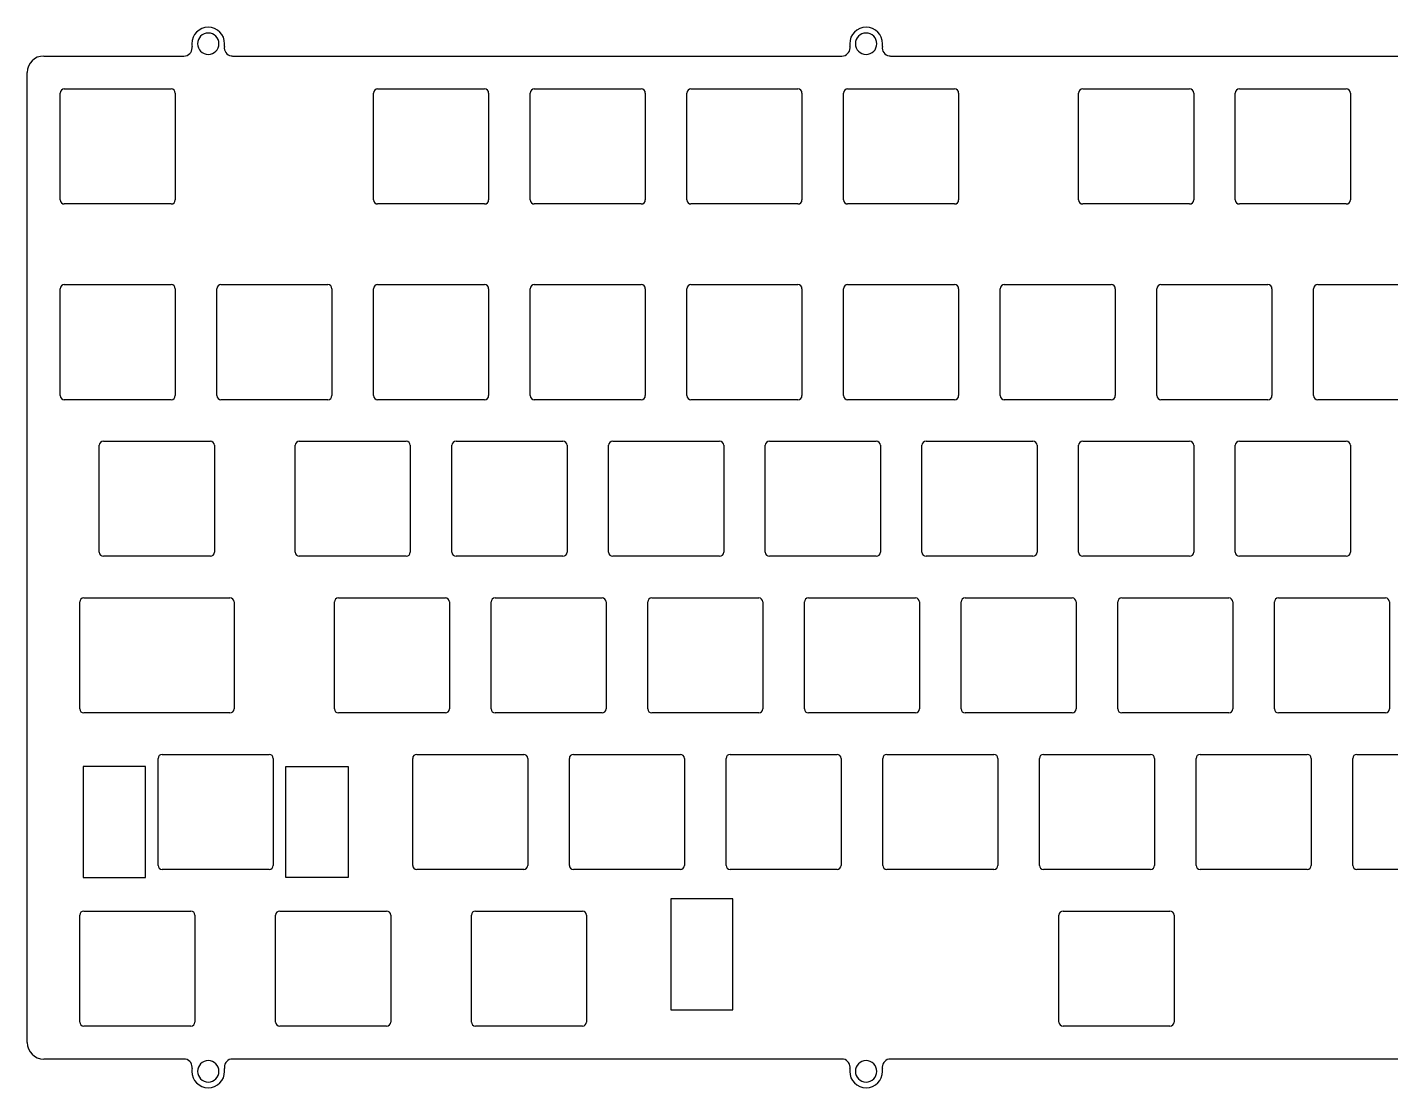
# Model space of a CAD drawing. Header units: millimetres. Extents: x 6669 to 7020, y -6855 to -6726.
# Drawn here: x 6668.9 to 6834.7, y -6854.9 to -6725.9 of the extents above; entities that cross this region are included whole.
import ezdxf

# ---------------------------------------------------------------- set-up
doc = ezdxf.new("R2010")
doc.units = ezdxf.units.MM
doc.layers.get('0').update_dxf_attribs({"linetype": 'CONTINUOUS'})

msp = doc.modelspace()

# ---------------------------------------------------------------- linework, layer by layer
for p, q in [((6670.94, -6729.43), (6687.98, -6729.43)), ((6693.9, -6729.43), (6767.98, -6729.43)), ((6773.9, -6729.43), (6914.6, -6729.43)), ((6668.94, -6849.45), (6668.94, -6731.43)), ((6672.94, -6746.93), (6672.94, -6733.93)), ((6673.44, -6733.43), (6686.44, -6733.43)), ((6686.94, -6733.93), (6686.94, -6746.93)), ((6711.04, -6746.93), (6711.04, -6733.93)), ((6711.54, -6733.43), (6724.54, -6733.43)), ((6725.04, -6733.93), (6725.04, -6746.93)), ((6730.09, -6746.93), (6730.09, -6733.93)), ((6730.59, -6733.43), (6743.59, -6733.43)), ((6744.09, -6733.93), (6744.09, -6746.93)), ((6749.14, -6746.93), (6749.14, -6733.93)), ((6749.64, -6733.43), (6762.64, -6733.43)), ((6763.14, -6733.93), (6763.14, -6746.93)), ((6768.19, -6746.93), (6768.19, -6733.93)), ((6768.69, -6733.43), (6781.69, -6733.43)), ((6782.19, -6733.93), (6782.19, -6746.93)), ((6796.77, -6746.93), (6796.77, -6733.93)), ((6797.27, -6733.43), (6810.27, -6733.43)), ((6810.77, -6733.93), (6810.77, -6746.93)), ((6815.82, -6746.93), (6815.82, -6733.93)), ((6816.32, -6733.43), (6829.32, -6733.43)), ((6829.82, -6733.93), (6829.82, -6746.93)), ((6686.44, -6747.43), (6673.44, -6747.43)), ((6724.54, -6747.43), (6711.54, -6747.43)), ((6743.59, -6747.43), (6730.59, -6747.43)), ((6762.64, -6747.43), (6749.64, -6747.43)), ((6781.69, -6747.43), (6768.69, -6747.43)), ((6810.27, -6747.43), (6797.27, -6747.43)), ((6829.32, -6747.43), (6816.32, -6747.43)), ((6673.44, -6757.24), (6686.44, -6757.24)), ((6673.44, -6757.24), (6686.44, -6757.24)), ((6692.49, -6757.24), (6705.49, -6757.24)), ((6711.54, -6757.24), (6724.54, -6757.24)), ((6730.59, -6757.24), (6743.59, -6757.24)), ((6749.64, -6757.24), (6762.64, -6757.24)), ((6768.69, -6757.24), (6781.69, -6757.24)), ((6787.74, -6757.24), (6800.74, -6757.24)), ((6806.79, -6757.24), (6819.79, -6757.24)), ((6825.85, -6757.24), (6838.85, -6757.24)), ((6672.94, -6770.74), (6672.94, -6757.74)), ((6672.94, -6770.74), (6672.94, -6757.74)), ((6686.94, -6757.74), (6686.94, -6770.74)), ((6686.94, -6757.74), (6686.94, -6770.74)), ((6691.99, -6770.74), (6691.99, -6757.74)), ((6705.99, -6757.74), (6705.99, -6770.74)), ((6711.04, -6770.74), (6711.04, -6757.74)), ((6725.04, -6757.74), (6725.04, -6770.74)), ((6730.09, -6770.74), (6730.09, -6757.74)), ((6744.09, -6757.74), (6744.09, -6770.74)), ((6749.14, -6770.74), (6749.14, -6757.74)), ((6763.14, -6757.74), (6763.14, -6770.74)), ((6768.19, -6770.74), (6768.19, -6757.74)), ((6782.19, -6757.74), (6782.19, -6770.74)), ((6787.24, -6770.74), (6787.24, -6757.74)), ((6801.24, -6757.74), (6801.24, -6770.74)), ((6806.29, -6770.74), (6806.29, -6757.74)), ((6820.29, -6757.74), (6820.29, -6770.74)), ((6825.35, -6770.74), (6825.35, -6757.74)), ((6686.44, -6771.24), (6673.44, -6771.24)), ((6686.44, -6771.24), (6673.44, -6771.24)), ((6705.49, -6771.24), (6692.49, -6771.24)), ((6724.54, -6771.24), (6711.54, -6771.24)), ((6743.59, -6771.24), (6730.59, -6771.24)), ((6762.64, -6771.24), (6749.64, -6771.24)), ((6781.69, -6771.24), (6768.69, -6771.24)), ((6800.74, -6771.24), (6787.74, -6771.24)), ((6819.79, -6771.24), (6806.79, -6771.24)), ((6838.85, -6771.24), (6825.85, -6771.24)), ((6677.7, -6789.79), (6677.7, -6776.79)), ((6678.2, -6776.29), (6691.2, -6776.29)), ((6691.7, -6776.79), (6691.7, -6789.79)), ((6701.51, -6789.79), (6701.51, -6776.79)), ((6702.01, -6776.29), (6715.01, -6776.29)), ((6715.51, -6776.79), (6715.51, -6789.79)), ((6720.57, -6789.79), (6720.57, -6776.79)), ((6721.07, -6776.29), (6734.07, -6776.29)), ((6734.57, -6776.79), (6734.57, -6789.79)), ((6739.62, -6789.79), (6739.62, -6776.79)), ((6740.12, -6776.29), (6753.12, -6776.29)), ((6753.62, -6776.79), (6753.62, -6789.79)), ((6758.67, -6789.79), (6758.67, -6776.79)), ((6759.17, -6776.29), (6772.17, -6776.29)), ((6772.67, -6776.79), (6772.67, -6789.79)), ((6777.72, -6789.79), (6777.72, -6776.79)), ((6778.22, -6776.29), (6791.22, -6776.29)), ((6791.72, -6776.79), (6791.72, -6789.79)), ((6796.77, -6789.79), (6796.77, -6776.79)), ((6797.27, -6776.29), (6810.27, -6776.29)), ((6810.77, -6776.79), (6810.77, -6789.79)), ((6815.82, -6789.79), (6815.82, -6776.79)), ((6816.32, -6776.29), (6829.32, -6776.29)), ((6829.82, -6776.79), (6829.82, -6789.79)), ((6691.2, -6790.29), (6678.2, -6790.29)), ((6715.01, -6790.29), (6702.01, -6790.29)), ((6734.07, -6790.29), (6721.07, -6790.29)), ((6753.12, -6790.29), (6740.12, -6790.29)), ((6772.17, -6790.29), (6759.17, -6790.29)), ((6791.22, -6790.29), (6778.22, -6790.29)), ((6810.27, -6790.29), (6797.27, -6790.29)), ((6829.32, -6790.29), (6816.32, -6790.29)), ((6675.82, -6795.34), (6693.58, -6795.34)), ((6706.78, -6795.34), (6719.78, -6795.34)), ((6725.83, -6795.34), (6738.83, -6795.34)), ((6744.88, -6795.34), (6757.88, -6795.34)), ((6763.93, -6795.34), (6776.93, -6795.34)), ((6782.98, -6795.34), (6795.98, -6795.34)), ((6802.03, -6795.34), (6815.03, -6795.34)), ((6821.08, -6795.34), (6834.08, -6795.34)), ((6675.32, -6808.84), (6675.32, -6795.84)), ((6694.08, -6795.84), (6694.08, -6808.84)), ((6706.28, -6808.84), (6706.28, -6795.84)), ((6720.28, -6795.84), (6720.28, -6808.84)), ((6725.33, -6808.84), (6725.33, -6795.84)), ((6739.33, -6795.84), (6739.33, -6808.84)), ((6744.38, -6808.84), (6744.38, -6795.84)), ((6758.38, -6795.84), (6758.38, -6808.84)), ((6763.43, -6808.84), (6763.43, -6795.84)), ((6777.43, -6795.84), (6777.43, -6808.84)), ((6782.48, -6808.84), (6782.48, -6795.84)), ((6796.48, -6795.84), (6796.48, -6808.84)), ((6801.53, -6808.84), (6801.53, -6795.84)), ((6815.53, -6795.84), (6815.53, -6808.84)), ((6820.58, -6808.84), (6820.58, -6795.84)), ((6834.58, -6795.84), (6834.58, -6808.84)), ((6693.58, -6809.34), (6675.82, -6809.34)), ((6719.78, -6809.34), (6706.78, -6809.34)), ((6738.83, -6809.34), (6725.83, -6809.34)), ((6757.88, -6809.34), (6744.88, -6809.34)), ((6776.93, -6809.34), (6763.93, -6809.34)), ((6795.98, -6809.34), (6782.98, -6809.34)), ((6815.03, -6809.34), (6802.03, -6809.34)), ((6834.08, -6809.34), (6821.08, -6809.34)), ((6684.85, -6827.89), (6684.85, -6814.89)), ((6685.35, -6814.39), (6698.35, -6814.39)), ((6698.85, -6814.89), (6698.85, -6827.89)), ((6715.8, -6827.89), (6715.8, -6814.89)), ((6716.3, -6814.39), (6729.3, -6814.39)), ((6729.8, -6814.89), (6729.8, -6827.89)), ((6734.85, -6827.89), (6734.85, -6814.89)), ((6735.35, -6814.39), (6748.35, -6814.39)), ((6748.85, -6814.89), (6748.85, -6827.89)), ((6753.9, -6827.89), (6753.9, -6814.89)), ((6754.4, -6814.39), (6767.4, -6814.39)), ((6767.9, -6814.89), (6767.9, -6827.89)), ((6772.96, -6827.89), (6772.96, -6814.89)), ((6773.46, -6814.39), (6786.46, -6814.39)), ((6786.96, -6814.89), (6786.96, -6827.89)), ((6792.01, -6827.89), (6792.01, -6814.89)), ((6792.51, -6814.39), (6805.51, -6814.39)), ((6806.01, -6814.89), (6806.01, -6827.89)), ((6811.06, -6827.89), (6811.06, -6814.89)), ((6811.56, -6814.39), (6824.56, -6814.39)), ((6825.06, -6814.89), (6825.06, -6827.89)), ((6830.11, -6827.89), (6830.11, -6814.89)), ((6830.61, -6814.39), (6843.61, -6814.39)), ((6698.35, -6828.39), (6685.35, -6828.39)), ((6729.3, -6828.39), (6716.3, -6828.39)), ((6748.35, -6828.39), (6735.35, -6828.39)), ((6767.4, -6828.39), (6754.4, -6828.39)), ((6786.46, -6828.39), (6773.46, -6828.39)), ((6805.51, -6828.39), (6792.51, -6828.39)), ((6824.56, -6828.39), (6811.56, -6828.39)), ((6843.61, -6828.39), (6830.61, -6828.39)), ((6675.82, -6833.45), (6688.82, -6833.45)), ((6675.82, -6833.45), (6688.82, -6833.45)), ((6699.63, -6833.45), (6712.63, -6833.45)), ((6699.63, -6833.45), (6712.63, -6833.45)), ((6723.44, -6833.45), (6736.44, -6833.45)), ((6723.44, -6833.45), (6736.44, -6833.45)), ((6794.88, -6833.45), (6807.88, -6833.45)), ((6794.88, -6833.45), (6807.88, -6833.45)), ((6675.32, -6846.95), (6675.32, -6833.95)), ((6675.32, -6846.95), (6675.32, -6833.95)), ((6689.32, -6833.95), (6689.32, -6846.95)), ((6689.32, -6833.95), (6689.32, -6846.95)), ((6699.13, -6846.95), (6699.13, -6833.95)), ((6699.13, -6846.95), (6699.13, -6833.95)), ((6713.13, -6833.95), (6713.13, -6846.95)), ((6713.13, -6833.95), (6713.13, -6846.95)), ((6722.94, -6846.95), (6722.94, -6833.95)), ((6722.94, -6846.95), (6722.94, -6833.95)), ((6736.94, -6833.95), (6736.94, -6846.95)), ((6736.94, -6833.95), (6736.94, -6846.95)), ((6794.38, -6846.95), (6794.38, -6833.95)), ((6794.38, -6846.95), (6794.38, -6833.95)), ((6808.38, -6833.95), (6808.38, -6846.95)), ((6808.38, -6833.95), (6808.38, -6846.95)), ((6688.82, -6847.45), (6675.82, -6847.45)), ((6688.82, -6847.45), (6675.82, -6847.45)), ((6712.63, -6847.45), (6699.63, -6847.45)), ((6712.63, -6847.45), (6699.63, -6847.45)), ((6736.44, -6847.45), (6723.44, -6847.45)), ((6736.44, -6847.45), (6723.44, -6847.45)), ((6807.88, -6847.45), (6794.88, -6847.45)), ((6807.88, -6847.45), (6794.88, -6847.45)), ((6687.98, -6851.45), (6670.94, -6851.45)), ((6767.98, -6851.45), (6693.9, -6851.45)), ((6914.6, -6851.45), (6773.9, -6851.45))]:
    msp.add_line(p, q)
for points in [[(6683.32, -6815.86), (6675.75, -6815.86), (6675.75, -6829.36), (6683.32, -6829.36)], [(6700.37, -6815.86), (6707.95, -6815.86), (6707.95, -6829.36), (6700.37, -6829.36)], [(6754.75, -6831.98), (6747.18, -6831.98), (6747.18, -6845.48), (6754.75, -6845.48)]]:
    msp.add_lwpolyline(points, close=True)
for points in [[(6692.94, -6727.93), (6692.94, -6726.82), (6692.04, -6725.93), (6690.94, -6725.93), (6689.83, -6725.93), (6688.94, -6726.82), (6688.94, -6727.93)], [(6772.94, -6727.93), (6772.94, -6726.82), (6772.05, -6725.93), (6770.94, -6725.93), (6769.84, -6725.93), (6768.94, -6726.82), (6768.94, -6727.93)], [(6692.24, -6727.93), (6692.24, -6727.21), (6691.66, -6726.63), (6690.94, -6726.63), (6690.22, -6726.63), (6689.64, -6727.21), (6689.64, -6727.93)], [(6772.24, -6727.93), (6772.24, -6727.21), (6771.66, -6726.63), (6770.94, -6726.63), (6770.22, -6726.63), (6769.64, -6727.21), (6769.64, -6727.93)], [(6689.64, -6727.93), (6689.64, -6728.65), (6690.22, -6729.23), (6690.94, -6729.23), (6691.66, -6729.23), (6692.24, -6728.65), (6692.24, -6727.93)], [(6692.91, -6728.26), (6692.82, -6728.81), (6693.19, -6729.32), (6693.73, -6729.41), (6693.79, -6729.42), (6693.84, -6729.43), (6693.9, -6729.43)], [(6769.64, -6727.93), (6769.64, -6728.65), (6770.22, -6729.23), (6770.94, -6729.23), (6771.66, -6729.23), (6772.24, -6728.65), (6772.24, -6727.93)], [(6772.91, -6728.26), (6772.82, -6728.81), (6773.19, -6729.32), (6773.73, -6729.41), (6773.79, -6729.42), (6773.85, -6729.43), (6773.9, -6729.43)], [(6692.24, -6852.95), (6692.24, -6852.23), (6691.66, -6851.65), (6690.94, -6851.65), (6690.22, -6851.65), (6689.64, -6852.23), (6689.64, -6852.95)], [(6693.9, -6851.45), (6693.34, -6851.45), (6692.9, -6851.89), (6692.9, -6852.45), (6692.9, -6852.5), (6692.9, -6852.56), (6692.91, -6852.61)], [(6772.24, -6852.95), (6772.24, -6852.23), (6771.66, -6851.65), (6770.94, -6851.65), (6770.22, -6851.65), (6769.64, -6852.23), (6769.64, -6852.95)], [(6773.9, -6851.45), (6773.35, -6851.45), (6772.9, -6851.89), (6772.9, -6852.45), (6772.9, -6852.5), (6772.91, -6852.56), (6772.91, -6852.61)], [(6688.94, -6852.95), (6688.94, -6854.05), (6689.83, -6854.95), (6690.94, -6854.95), (6692.04, -6854.95), (6692.94, -6854.05), (6692.94, -6852.95)], [(6689.64, -6852.95), (6689.64, -6853.66), (6690.22, -6854.25), (6690.94, -6854.25), (6691.66, -6854.25), (6692.24, -6853.66), (6692.24, -6852.95)], [(6768.94, -6852.95), (6768.94, -6854.05), (6769.84, -6854.95), (6770.94, -6854.95), (6772.05, -6854.95), (6772.94, -6854.05), (6772.94, -6852.95)], [(6769.64, -6852.95), (6769.64, -6853.66), (6770.22, -6854.25), (6770.94, -6854.25), (6771.66, -6854.25), (6772.24, -6853.66), (6772.24, -6852.95)]]:
    msp.add_open_spline(points, degree=3, knots=[0, 0, 0, 0, 1, 1, 1, 2, 2, 2, 2])
for points in [[(6687.98, -6729.43), (6688.53, -6729.43), (6688.98, -6728.98), (6688.98, -6728.43)], [(6688.94, -6727.93), (6688.94, -6728.04), (6688.95, -6728.15), (6688.97, -6728.26)], [(6688.98, -6728.43), (6688.98, -6728.37), (6688.98, -6728.32), (6688.97, -6728.26)], [(6692.91, -6728.26), (6692.93, -6728.15), (6692.94, -6728.04), (6692.94, -6727.93)], [(6767.98, -6729.43), (6768.54, -6729.43), (6768.98, -6728.98), (6768.98, -6728.43)], [(6768.94, -6727.93), (6768.94, -6728.04), (6768.95, -6728.15), (6768.97, -6728.26)], [(6768.98, -6728.43), (6768.98, -6728.37), (6768.98, -6728.32), (6768.97, -6728.26)], [(6772.91, -6728.26), (6772.93, -6728.15), (6772.94, -6728.04), (6772.94, -6727.93)], [(6670.94, -6729.43), (6669.83, -6729.43), (6668.94, -6730.32), (6668.94, -6731.43)], [(6673.44, -6733.43), (6673.16, -6733.43), (6672.94, -6733.65), (6672.94, -6733.93)], [(6686.94, -6733.93), (6686.94, -6733.65), (6686.71, -6733.43), (6686.44, -6733.43)], [(6711.54, -6733.43), (6711.26, -6733.43), (6711.04, -6733.65), (6711.04, -6733.93)], [(6725.04, -6733.93), (6725.04, -6733.65), (6724.82, -6733.43), (6724.54, -6733.43)], [(6730.59, -6733.43), (6730.31, -6733.43), (6730.09, -6733.65), (6730.09, -6733.93)], [(6744.09, -6733.93), (6744.09, -6733.65), (6743.87, -6733.43), (6743.59, -6733.43)], [(6749.64, -6733.43), (6749.37, -6733.43), (6749.14, -6733.65), (6749.14, -6733.93)], [(6763.14, -6733.93), (6763.14, -6733.65), (6762.92, -6733.43), (6762.64, -6733.43)], [(6768.69, -6733.43), (6768.42, -6733.43), (6768.19, -6733.65), (6768.19, -6733.93)], [(6782.19, -6733.93), (6782.19, -6733.65), (6781.97, -6733.43), (6781.69, -6733.43)], [(6797.27, -6733.43), (6796.99, -6733.43), (6796.77, -6733.65), (6796.77, -6733.93)], [(6810.77, -6733.93), (6810.77, -6733.65), (6810.55, -6733.43), (6810.27, -6733.43)], [(6816.32, -6733.43), (6816.04, -6733.43), (6815.82, -6733.65), (6815.82, -6733.93)], [(6829.82, -6733.93), (6829.82, -6733.65), (6829.6, -6733.43), (6829.32, -6733.43)], [(6672.94, -6746.93), (6672.94, -6747.2), (6673.16, -6747.43), (6673.44, -6747.43)], [(6686.44, -6747.43), (6686.71, -6747.43), (6686.94, -6747.2), (6686.94, -6746.93)], [(6711.04, -6746.93), (6711.04, -6747.2), (6711.26, -6747.43), (6711.54, -6747.43)], [(6724.54, -6747.43), (6724.82, -6747.43), (6725.04, -6747.2), (6725.04, -6746.93)], [(6730.09, -6746.93), (6730.09, -6747.2), (6730.31, -6747.43), (6730.59, -6747.43)], [(6743.59, -6747.43), (6743.87, -6747.43), (6744.09, -6747.2), (6744.09, -6746.93)], [(6749.14, -6746.93), (6749.14, -6747.2), (6749.37, -6747.43), (6749.64, -6747.43)], [(6762.64, -6747.43), (6762.92, -6747.43), (6763.14, -6747.2), (6763.14, -6746.93)], [(6768.19, -6746.93), (6768.19, -6747.2), (6768.42, -6747.43), (6768.69, -6747.43)], [(6781.69, -6747.43), (6781.97, -6747.43), (6782.19, -6747.2), (6782.19, -6746.93)], [(6796.77, -6746.93), (6796.77, -6747.2), (6796.99, -6747.43), (6797.27, -6747.43)], [(6810.27, -6747.43), (6810.55, -6747.43), (6810.77, -6747.2), (6810.77, -6746.93)], [(6815.82, -6746.93), (6815.82, -6747.2), (6816.04, -6747.43), (6816.32, -6747.43)], [(6829.32, -6747.43), (6829.6, -6747.43), (6829.82, -6747.2), (6829.82, -6746.93)], [(6673.44, -6757.24), (6673.16, -6757.24), (6672.94, -6757.47), (6672.94, -6757.74)], [(6673.44, -6757.24), (6673.16, -6757.24), (6672.94, -6757.47), (6672.94, -6757.74)], [(6686.94, -6757.74), (6686.94, -6757.47), (6686.71, -6757.24), (6686.44, -6757.24)], [(6686.94, -6757.74), (6686.94, -6757.47), (6686.71, -6757.24), (6686.44, -6757.24)], [(6692.49, -6757.24), (6692.21, -6757.24), (6691.99, -6757.47), (6691.99, -6757.74)], [(6705.99, -6757.74), (6705.99, -6757.47), (6705.76, -6757.24), (6705.49, -6757.24)], [(6711.54, -6757.24), (6711.26, -6757.24), (6711.04, -6757.47), (6711.04, -6757.74)], [(6725.04, -6757.74), (6725.04, -6757.47), (6724.82, -6757.24), (6724.54, -6757.24)], [(6730.59, -6757.24), (6730.31, -6757.24), (6730.09, -6757.47), (6730.09, -6757.74)], [(6744.09, -6757.74), (6744.09, -6757.47), (6743.87, -6757.24), (6743.59, -6757.24)], [(6749.64, -6757.24), (6749.37, -6757.24), (6749.14, -6757.47), (6749.14, -6757.74)], [(6763.14, -6757.74), (6763.14, -6757.47), (6762.92, -6757.24), (6762.64, -6757.24)], [(6768.69, -6757.24), (6768.42, -6757.24), (6768.19, -6757.47), (6768.19, -6757.74)], [(6782.19, -6757.74), (6782.19, -6757.47), (6781.97, -6757.24), (6781.69, -6757.24)], [(6787.74, -6757.24), (6787.47, -6757.24), (6787.24, -6757.47), (6787.24, -6757.74)], [(6801.24, -6757.74), (6801.24, -6757.47), (6801.02, -6757.24), (6800.74, -6757.24)], [(6806.79, -6757.24), (6806.52, -6757.24), (6806.29, -6757.47), (6806.29, -6757.74)], [(6820.29, -6757.74), (6820.29, -6757.47), (6820.07, -6757.24), (6819.79, -6757.24)], [(6825.85, -6757.24), (6825.57, -6757.24), (6825.35, -6757.47), (6825.35, -6757.74)], [(6672.94, -6770.74), (6672.94, -6771.02), (6673.16, -6771.24), (6673.44, -6771.24)], [(6672.94, -6770.74), (6672.94, -6771.02), (6673.16, -6771.24), (6673.44, -6771.24)], [(6686.44, -6771.24), (6686.71, -6771.24), (6686.94, -6771.02), (6686.94, -6770.74)], [(6686.44, -6771.24), (6686.71, -6771.24), (6686.94, -6771.02), (6686.94, -6770.74)], [(6691.99, -6770.74), (6691.99, -6771.02), (6692.21, -6771.24), (6692.49, -6771.24)], [(6705.49, -6771.24), (6705.76, -6771.24), (6705.99, -6771.02), (6705.99, -6770.74)], [(6711.04, -6770.74), (6711.04, -6771.02), (6711.26, -6771.24), (6711.54, -6771.24)], [(6724.54, -6771.24), (6724.82, -6771.24), (6725.04, -6771.02), (6725.04, -6770.74)], [(6730.09, -6770.74), (6730.09, -6771.02), (6730.31, -6771.24), (6730.59, -6771.24)], [(6743.59, -6771.24), (6743.87, -6771.24), (6744.09, -6771.02), (6744.09, -6770.74)], [(6749.14, -6770.74), (6749.14, -6771.02), (6749.37, -6771.24), (6749.64, -6771.24)], [(6762.64, -6771.24), (6762.92, -6771.24), (6763.14, -6771.02), (6763.14, -6770.74)], [(6768.19, -6770.74), (6768.19, -6771.02), (6768.42, -6771.24), (6768.69, -6771.24)], [(6781.69, -6771.24), (6781.97, -6771.24), (6782.19, -6771.02), (6782.19, -6770.74)], [(6787.24, -6770.74), (6787.24, -6771.02), (6787.47, -6771.24), (6787.74, -6771.24)], [(6800.74, -6771.24), (6801.02, -6771.24), (6801.24, -6771.02), (6801.24, -6770.74)], [(6806.29, -6770.74), (6806.29, -6771.02), (6806.52, -6771.24), (6806.79, -6771.24)], [(6819.79, -6771.24), (6820.07, -6771.24), (6820.29, -6771.02), (6820.29, -6770.74)], [(6825.35, -6770.74), (6825.35, -6771.02), (6825.57, -6771.24), (6825.85, -6771.24)], [(6678.2, -6776.29), (6677.92, -6776.29), (6677.7, -6776.52), (6677.7, -6776.79)], [(6691.7, -6776.79), (6691.7, -6776.52), (6691.48, -6776.29), (6691.2, -6776.29)], [(6702.01, -6776.29), (6701.74, -6776.29), (6701.51, -6776.52), (6701.51, -6776.79)], [(6715.51, -6776.79), (6715.51, -6776.52), (6715.29, -6776.29), (6715.01, -6776.29)], [(6721.07, -6776.29), (6720.79, -6776.29), (6720.57, -6776.52), (6720.57, -6776.79)], [(6734.57, -6776.79), (6734.57, -6776.52), (6734.34, -6776.29), (6734.07, -6776.29)], [(6740.12, -6776.29), (6739.84, -6776.29), (6739.62, -6776.52), (6739.62, -6776.79)], [(6753.62, -6776.79), (6753.62, -6776.52), (6753.39, -6776.29), (6753.12, -6776.29)], [(6759.17, -6776.29), (6758.89, -6776.29), (6758.67, -6776.52), (6758.67, -6776.79)], [(6772.67, -6776.79), (6772.67, -6776.52), (6772.44, -6776.29), (6772.17, -6776.29)], [(6778.22, -6776.29), (6777.94, -6776.29), (6777.72, -6776.52), (6777.72, -6776.79)], [(6791.72, -6776.79), (6791.72, -6776.52), (6791.49, -6776.29), (6791.22, -6776.29)], [(6797.27, -6776.29), (6796.99, -6776.29), (6796.77, -6776.52), (6796.77, -6776.79)], [(6810.77, -6776.79), (6810.77, -6776.52), (6810.55, -6776.29), (6810.27, -6776.29)], [(6816.32, -6776.29), (6816.04, -6776.29), (6815.82, -6776.52), (6815.82, -6776.79)], [(6829.82, -6776.79), (6829.82, -6776.52), (6829.6, -6776.29), (6829.32, -6776.29)], [(6677.7, -6789.79), (6677.7, -6790.07), (6677.92, -6790.29), (6678.2, -6790.29)], [(6691.2, -6790.29), (6691.48, -6790.29), (6691.7, -6790.07), (6691.7, -6789.79)], [(6701.51, -6789.79), (6701.51, -6790.07), (6701.74, -6790.29), (6702.01, -6790.29)], [(6715.01, -6790.29), (6715.29, -6790.29), (6715.51, -6790.07), (6715.51, -6789.79)], [(6720.57, -6789.79), (6720.57, -6790.07), (6720.79, -6790.29), (6721.07, -6790.29)], [(6734.07, -6790.29), (6734.34, -6790.29), (6734.57, -6790.07), (6734.57, -6789.79)], [(6739.62, -6789.79), (6739.62, -6790.07), (6739.84, -6790.29), (6740.12, -6790.29)], [(6753.12, -6790.29), (6753.39, -6790.29), (6753.62, -6790.07), (6753.62, -6789.79)], [(6758.67, -6789.79), (6758.67, -6790.07), (6758.89, -6790.29), (6759.17, -6790.29)], [(6772.17, -6790.29), (6772.44, -6790.29), (6772.67, -6790.07), (6772.67, -6789.79)], [(6777.72, -6789.79), (6777.72, -6790.07), (6777.94, -6790.29), (6778.22, -6790.29)], [(6791.22, -6790.29), (6791.49, -6790.29), (6791.72, -6790.07), (6791.72, -6789.79)], [(6796.77, -6789.79), (6796.77, -6790.07), (6796.99, -6790.29), (6797.27, -6790.29)], [(6810.27, -6790.29), (6810.55, -6790.29), (6810.77, -6790.07), (6810.77, -6789.79)], [(6815.82, -6789.79), (6815.82, -6790.07), (6816.04, -6790.29), (6816.32, -6790.29)], [(6829.32, -6790.29), (6829.6, -6790.29), (6829.82, -6790.07), (6829.82, -6789.79)], [(6675.82, -6795.34), (6675.54, -6795.34), (6675.32, -6795.57), (6675.32, -6795.84)], [(6694.08, -6795.84), (6694.08, -6795.57), (6693.86, -6795.34), (6693.58, -6795.34)], [(6706.78, -6795.34), (6706.5, -6795.34), (6706.28, -6795.57), (6706.28, -6795.84)], [(6720.28, -6795.84), (6720.28, -6795.57), (6720.05, -6795.34), (6719.78, -6795.34)], [(6725.83, -6795.34), (6725.55, -6795.34), (6725.33, -6795.57), (6725.33, -6795.84)], [(6739.33, -6795.84), (6739.33, -6795.57), (6739.1, -6795.34), (6738.83, -6795.34)], [(6744.88, -6795.34), (6744.6, -6795.34), (6744.38, -6795.57), (6744.38, -6795.84)], [(6758.38, -6795.84), (6758.38, -6795.57), (6758.16, -6795.34), (6757.88, -6795.34)], [(6763.93, -6795.34), (6763.65, -6795.34), (6763.43, -6795.57), (6763.43, -6795.84)], [(6777.43, -6795.84), (6777.43, -6795.57), (6777.21, -6795.34), (6776.93, -6795.34)], [(6782.98, -6795.34), (6782.7, -6795.34), (6782.48, -6795.57), (6782.48, -6795.84)], [(6796.48, -6795.84), (6796.48, -6795.57), (6796.26, -6795.34), (6795.98, -6795.34)], [(6802.03, -6795.34), (6801.76, -6795.34), (6801.53, -6795.57), (6801.53, -6795.84)], [(6815.53, -6795.84), (6815.53, -6795.57), (6815.31, -6795.34), (6815.03, -6795.34)], [(6821.08, -6795.34), (6820.81, -6795.34), (6820.58, -6795.57), (6820.58, -6795.84)], [(6834.58, -6795.84), (6834.58, -6795.57), (6834.36, -6795.34), (6834.08, -6795.34)], [(6675.32, -6808.84), (6675.32, -6809.12), (6675.54, -6809.34), (6675.82, -6809.34)], [(6693.58, -6809.34), (6693.86, -6809.34), (6694.08, -6809.12), (6694.08, -6808.84)], [(6706.28, -6808.84), (6706.28, -6809.12), (6706.5, -6809.34), (6706.78, -6809.34)], [(6719.78, -6809.34), (6720.05, -6809.34), (6720.28, -6809.12), (6720.28, -6808.84)], [(6725.33, -6808.84), (6725.33, -6809.12), (6725.55, -6809.34), (6725.83, -6809.34)], [(6738.83, -6809.34), (6739.1, -6809.34), (6739.33, -6809.12), (6739.33, -6808.84)], [(6744.38, -6808.84), (6744.38, -6809.12), (6744.6, -6809.34), (6744.88, -6809.34)], [(6757.88, -6809.34), (6758.16, -6809.34), (6758.38, -6809.12), (6758.38, -6808.84)], [(6763.43, -6808.84), (6763.43, -6809.12), (6763.65, -6809.34), (6763.93, -6809.34)], [(6776.93, -6809.34), (6777.21, -6809.34), (6777.43, -6809.12), (6777.43, -6808.84)], [(6782.48, -6808.84), (6782.48, -6809.12), (6782.7, -6809.34), (6782.98, -6809.34)], [(6795.98, -6809.34), (6796.26, -6809.34), (6796.48, -6809.12), (6796.48, -6808.84)], [(6801.53, -6808.84), (6801.53, -6809.12), (6801.76, -6809.34), (6802.03, -6809.34)], [(6815.03, -6809.34), (6815.31, -6809.34), (6815.53, -6809.12), (6815.53, -6808.84)], [(6820.58, -6808.84), (6820.58, -6809.12), (6820.81, -6809.34), (6821.08, -6809.34)], [(6834.08, -6809.34), (6834.36, -6809.34), (6834.58, -6809.12), (6834.58, -6808.84)], [(6685.35, -6814.39), (6685.07, -6814.39), (6684.85, -6814.62), (6684.85, -6814.89)], [(6698.85, -6814.89), (6698.85, -6814.62), (6698.62, -6814.39), (6698.35, -6814.39)], [(6716.3, -6814.39), (6716.03, -6814.39), (6715.8, -6814.62), (6715.8, -6814.89)], [(6729.8, -6814.89), (6729.8, -6814.62), (6729.58, -6814.39), (6729.3, -6814.39)], [(6735.35, -6814.39), (6735.08, -6814.39), (6734.85, -6814.62), (6734.85, -6814.89)], [(6748.85, -6814.89), (6748.85, -6814.62), (6748.63, -6814.39), (6748.35, -6814.39)], [(6754.4, -6814.39), (6754.13, -6814.39), (6753.9, -6814.62), (6753.9, -6814.89)], [(6767.9, -6814.89), (6767.9, -6814.62), (6767.68, -6814.39), (6767.4, -6814.39)], [(6773.46, -6814.39), (6773.18, -6814.39), (6772.96, -6814.62), (6772.96, -6814.89)], [(6786.96, -6814.89), (6786.96, -6814.62), (6786.73, -6814.39), (6786.46, -6814.39)], [(6792.51, -6814.39), (6792.23, -6814.39), (6792.01, -6814.62), (6792.01, -6814.89)], [(6806.01, -6814.89), (6806.01, -6814.62), (6805.78, -6814.39), (6805.51, -6814.39)], [(6811.56, -6814.39), (6811.28, -6814.39), (6811.06, -6814.62), (6811.06, -6814.89)], [(6825.06, -6814.89), (6825.06, -6814.62), (6824.83, -6814.39), (6824.56, -6814.39)], [(6830.61, -6814.39), (6830.33, -6814.39), (6830.11, -6814.62), (6830.11, -6814.89)], [(6684.85, -6827.89), (6684.85, -6828.17), (6685.07, -6828.39), (6685.35, -6828.39)], [(6698.35, -6828.39), (6698.62, -6828.39), (6698.85, -6828.17), (6698.85, -6827.89)], [(6715.8, -6827.89), (6715.8, -6828.17), (6716.03, -6828.39), (6716.3, -6828.39)], [(6729.3, -6828.39), (6729.58, -6828.39), (6729.8, -6828.17), (6729.8, -6827.89)], [(6734.85, -6827.89), (6734.85, -6828.17), (6735.08, -6828.39), (6735.35, -6828.39)], [(6748.35, -6828.39), (6748.63, -6828.39), (6748.85, -6828.17), (6748.85, -6827.89)], [(6753.9, -6827.89), (6753.9, -6828.17), (6754.13, -6828.39), (6754.4, -6828.39)], [(6767.4, -6828.39), (6767.68, -6828.39), (6767.9, -6828.17), (6767.9, -6827.89)], [(6772.96, -6827.89), (6772.96, -6828.17), (6773.18, -6828.39), (6773.46, -6828.39)], [(6786.46, -6828.39), (6786.73, -6828.39), (6786.96, -6828.17), (6786.96, -6827.89)], [(6792.01, -6827.89), (6792.01, -6828.17), (6792.23, -6828.39), (6792.51, -6828.39)], [(6805.51, -6828.39), (6805.78, -6828.39), (6806.01, -6828.17), (6806.01, -6827.89)], [(6811.06, -6827.89), (6811.06, -6828.17), (6811.28, -6828.39), (6811.56, -6828.39)], [(6824.56, -6828.39), (6824.83, -6828.39), (6825.06, -6828.17), (6825.06, -6827.89)], [(6830.11, -6827.89), (6830.11, -6828.17), (6830.33, -6828.39), (6830.61, -6828.39)], [(6675.82, -6833.45), (6675.54, -6833.45), (6675.32, -6833.67), (6675.32, -6833.95)], [(6675.82, -6833.45), (6675.54, -6833.45), (6675.32, -6833.67), (6675.32, -6833.95)], [(6689.32, -6833.95), (6689.32, -6833.67), (6689.1, -6833.45), (6688.82, -6833.45)], [(6689.32, -6833.95), (6689.32, -6833.67), (6689.1, -6833.45), (6688.82, -6833.45)], [(6699.63, -6833.45), (6699.35, -6833.45), (6699.13, -6833.67), (6699.13, -6833.95)], [(6699.63, -6833.45), (6699.35, -6833.45), (6699.13, -6833.67), (6699.13, -6833.95)], [(6713.13, -6833.95), (6713.13, -6833.67), (6712.91, -6833.45), (6712.63, -6833.45)], [(6713.13, -6833.95), (6713.13, -6833.67), (6712.91, -6833.45), (6712.63, -6833.45)], [(6723.44, -6833.45), (6723.17, -6833.45), (6722.94, -6833.67), (6722.94, -6833.95)], [(6723.44, -6833.45), (6723.17, -6833.45), (6722.94, -6833.67), (6722.94, -6833.95)], [(6736.94, -6833.95), (6736.94, -6833.67), (6736.72, -6833.45), (6736.44, -6833.45)], [(6736.94, -6833.95), (6736.94, -6833.67), (6736.72, -6833.45), (6736.44, -6833.45)], [(6794.88, -6833.45), (6794.6, -6833.45), (6794.38, -6833.67), (6794.38, -6833.95)], [(6794.88, -6833.45), (6794.6, -6833.45), (6794.38, -6833.67), (6794.38, -6833.95)], [(6808.38, -6833.95), (6808.38, -6833.67), (6808.16, -6833.45), (6807.88, -6833.45)], [(6808.38, -6833.95), (6808.38, -6833.67), (6808.16, -6833.45), (6807.88, -6833.45)], [(6675.32, -6846.95), (6675.32, -6847.22), (6675.54, -6847.45), (6675.82, -6847.45)], [(6675.32, -6846.95), (6675.32, -6847.22), (6675.54, -6847.45), (6675.82, -6847.45)], [(6688.82, -6847.45), (6689.1, -6847.45), (6689.32, -6847.22), (6689.32, -6846.95)], [(6688.82, -6847.45), (6689.1, -6847.45), (6689.32, -6847.22), (6689.32, -6846.95)], [(6699.13, -6846.95), (6699.13, -6847.22), (6699.35, -6847.45), (6699.63, -6847.45)], [(6699.13, -6846.95), (6699.13, -6847.22), (6699.35, -6847.45), (6699.63, -6847.45)], [(6712.63, -6847.45), (6712.91, -6847.45), (6713.13, -6847.22), (6713.13, -6846.95)], [(6712.63, -6847.45), (6712.91, -6847.45), (6713.13, -6847.22), (6713.13, -6846.95)], [(6722.94, -6846.95), (6722.94, -6847.22), (6723.17, -6847.45), (6723.44, -6847.45)], [(6722.94, -6846.95), (6722.94, -6847.22), (6723.17, -6847.45), (6723.44, -6847.45)], [(6736.44, -6847.45), (6736.72, -6847.45), (6736.94, -6847.22), (6736.94, -6846.95)], [(6736.44, -6847.45), (6736.72, -6847.45), (6736.94, -6847.22), (6736.94, -6846.95)], [(6794.38, -6846.95), (6794.38, -6847.22), (6794.6, -6847.45), (6794.88, -6847.45)], [(6794.38, -6846.95), (6794.38, -6847.22), (6794.6, -6847.45), (6794.88, -6847.45)], [(6807.88, -6847.45), (6808.16, -6847.45), (6808.38, -6847.22), (6808.38, -6846.95)], [(6807.88, -6847.45), (6808.16, -6847.45), (6808.38, -6847.22), (6808.38, -6846.95)], [(6668.94, -6849.45), (6668.94, -6850.55), (6669.83, -6851.45), (6670.94, -6851.45)], [(6688.98, -6852.45), (6688.98, -6851.89), (6688.53, -6851.45), (6687.98, -6851.45)], [(6768.98, -6852.45), (6768.98, -6851.89), (6768.54, -6851.45), (6767.98, -6851.45)], [(6688.97, -6852.61), (6688.95, -6852.72), (6688.94, -6852.83), (6688.94, -6852.95)], [(6688.97, -6852.61), (6688.98, -6852.56), (6688.98, -6852.5), (6688.98, -6852.45)], [(6692.94, -6852.95), (6692.94, -6852.83), (6692.93, -6852.72), (6692.91, -6852.61)], [(6768.97, -6852.61), (6768.95, -6852.72), (6768.94, -6852.83), (6768.94, -6852.95)], [(6768.97, -6852.61), (6768.98, -6852.56), (6768.98, -6852.5), (6768.98, -6852.45)], [(6772.94, -6852.95), (6772.94, -6852.83), (6772.93, -6852.72), (6772.91, -6852.61)]]:
    msp.add_open_spline(points, degree=3)

doc.saveas('drawing.dxf')
